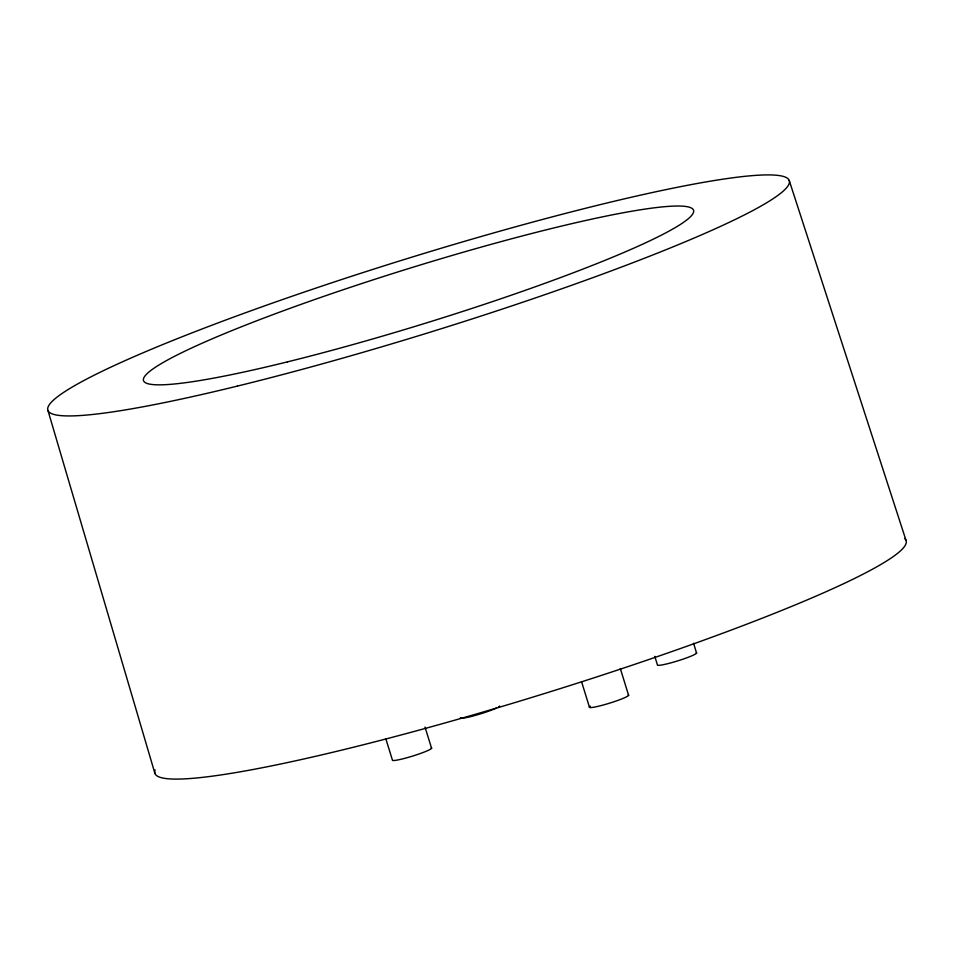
<?xml version="1.0" encoding="UTF-8"?>
<svg xmlns="http://www.w3.org/2000/svg" width="954" height="954" viewBox="0 0 954 954"><rect width="100%" height="100%" fill="white"/><g stroke="black" fill="none" stroke-linecap="round" stroke-linejoin="round"><path stroke-width="1.43" d="M789.244 180.533L906.085 540.572M693.546 643.223L696.599 653.108M654.778 656.34L657.401 664.807A20.559 2.039 -17.2 0 0 678.187 660.728A20.559 2.039 -17.2 0 0 696.289 652.643M620.315 668.527L628.614 695.347M581.546 681.645L589.405 707.045M425.031 727.103L431.59 748.282M385.833 738.813L392.392 759.98A20.559 2.039 -17.2 0 0 413.177 755.902A20.559 2.039 -17.2 0 0 431.28 747.817M47.903 410.303L154.906 773.384M904.547 538.485A393.215 39.054 -17.2 0 1 539.427 695.096A393.215 39.054 -17.2 0 1 155.144 769.89M499.574 706.043A20.559 2.039 -17.2 0 1 498.548 706.902M496.259 708.106A20.559 2.039 -17.2 0 1 473.566 715.87A20.559 2.039 -17.2 0 1 460.377 717.742M628.304 694.882A20.559 2.039 -17.2 0 1 607.626 703.754A20.559 2.039 -17.2 0 1 590.431 706.187M237.415 386.084A388.063 38.542 -17.2 0 0 789.435 181.32A388.063 38.542 -17.2 0 0 228.888 318.851A388.063 38.542 -17.2 0 0 237.415 386.084M287.476 361.864A287.846 28.584 -17.2 0 0 693.582 210.405A287.846 28.584 -17.2 0 0 274.68 313.985A287.846 28.584 -17.2 0 0 287.476 361.864"/></g></svg>
